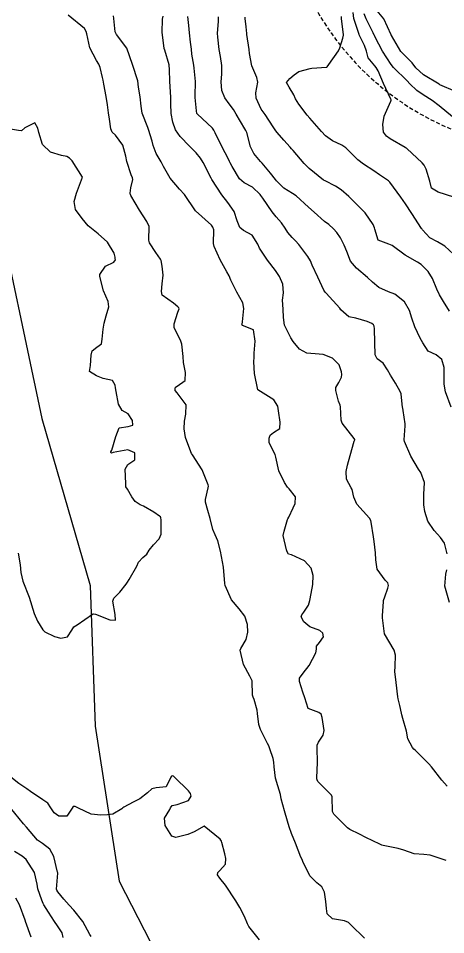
# Model space of a CAD drawing. Header units: metres. Extents: x 292545 to 299085, y 7450245 to 7463078.
# Drawn here: x 295260 to 295312.9, y 7462473 to 7462586.2 of the extents above; entities that cross this region are included whole.
import ezdxf

# ---------------------------------------------------------------- set-up
doc = ezdxf.new("R2010")
doc.units = ezdxf.units.M
doc.linetypes.add('DASHED', pattern=[0.75, 0.5, -0.25])
for name, color, linetype in [('Curvas de Nivel 1m', 11, 'Continuous'), ('Curvas de Nivel 5m', 15, 'Continuous'), ('Hidrografia', 140, 'Continuous'), ('Vias Secundárias', 230, 'DASHED')]:
    doc.layers.add(name, color=color, linetype=linetype)

msp = doc.modelspace()

# ---------------------------------------------------------------- linework, layer by layer
at = {"layer": 'Curvas de Nivel 1m', "flags": 128}
for points, elevation in [([(295314.1, 7462577.14), (295312.17, 7462577.98), (295312.11, 7462578.02), (295312.07, 7462578.04), (295310.13, 7462579.2), (295309.21, 7462580.07), (295308.76, 7462580.69), (295308.15, 7462581.25), (295307.35, 7462582.1), (295306.18, 7462584.06), (295306.16, 7462584.11), (295306.15, 7462584.14), (295305.24, 7462586.12), (295304.23, 7462587.37)], 677), ([(295302.87, 7462472.51), (295301.18, 7462474.17), (295300.89, 7462474.44), (295300.38, 7462474.68), (295298.89, 7462474.92), (295298.24, 7462475.54), (295298.13, 7462476.2), (295298.05, 7462477.07), (295297.89, 7462478.21), (295297.59, 7462478.86), (295296.94, 7462479.37), (295296.09, 7462480.23), (295295.23, 7462481.99), (295295.12, 7462482.24), (295294.99, 7462482.55), (295294.32, 7462484.25), (295293.8, 7462485.46), (295293.52, 7462486.26), (295293.05, 7462487.95), (295292.95, 7462488.26), (295292.55, 7462489.75), (295292.46, 7462490.27), (295292.14, 7462491.33), (295291.86, 7462492.28), (295291.69, 7462493.71), (295291.64, 7462494.28), (295291.55, 7462494.71), (295291.14, 7462495.93), (295291, 7462496.29), (295290.86, 7462496.58), (295289.99, 7462498.3), (295289.79, 7462498.92), (295289.63, 7462500.3), (295289.57, 7462500.68), (295289.21, 7462502), (295289.08, 7462502.31), (295288.99, 7462502.54), (295288.94, 7462504.31), (295288.67, 7462504.89), (295287.9, 7462506.32), (295287.48, 7462508.13), (295287.54, 7462508.33), (295288.2, 7462509.42), (295288.4, 7462510.32), (295288.36, 7462511.28), (295288.05, 7462512.32), (295287.35, 7462513.22), (295286.38, 7462514.34), (295285.63, 7462516.09), (295285.59, 7462516.35), (295285.4, 7462518.35), (295285.05, 7462520.36), (295284.72, 7462521.63), (295284.38, 7462522.37), (295284.11, 7462523.02), (295283.78, 7462524.38), (295283.49, 7462525.38), (295283.19, 7462526.38), (295283.17, 7462526.72), (295283.52, 7462528.18), (295283.55, 7462528.38), (295283.53, 7462528.55), (295282.75, 7462530.39), (295281.57, 7462532.23), (295281.47, 7462532.4), (295281.37, 7462532.61), (295280.7, 7462534.41), (295280.54, 7462535.48), (295280.58, 7462536.41), (295280.75, 7462537.29), (295280.8, 7462538.41), (295279.66, 7462539.93), (295279.45, 7462540.21), (295279.44, 7462540.42), (295279.49, 7462540.6), (295279.67, 7462540.74), (295280.67, 7462541.42), (295280.7, 7462542.41), (295280.47, 7462543.65), (295280.42, 7462544.41), (295280.24, 7462545.91), (295280.07, 7462546.42), (295279.75, 7462547.05), (295279.3, 7462547.97), (295279.32, 7462548.43), (295279.78, 7462549.86), (295279.92, 7462550.28), (295279.88, 7462550.42), (295279.78, 7462550.53), (295279.21, 7462551.01), (295277.81, 7462552), (295277.72, 7462552.45), (295277.82, 7462553.39), (295277.93, 7462554.44), (295277.84, 7462555.57), (295277.69, 7462556.28), (295277.61, 7462556.44), (295277.05, 7462557.27), (295276.25, 7462558.46), (295276.19, 7462558.77), (295276.2, 7462560.47), (295275.91, 7462561.09), (295275.01, 7462562.48), (295273.95, 7462564.31), (295273.89, 7462564.42), (295273.87, 7462564.49), (295273.86, 7462564.58), (295273.96, 7462565.24), (295274.2, 7462566.26), (295274.14, 7462566.49), (295273.98, 7462566.85), (295273.45, 7462568.5), (295273.34, 7462569.16), (295272.95, 7462570.5), (295272.04, 7462571.76), (295271.65, 7462572.13), (295271.49, 7462572.52), (295271.3, 7462573.75), (295271.2, 7462574.52), (295271.07, 7462575.51), (295270.88, 7462576.53), (295270.6, 7462578.05), (295270.52, 7462578.53), (295270.46, 7462578.86), (295270.14, 7462580.11), (295269.98, 7462580.54), (295269.69, 7462581), (295268.87, 7462582.55), (295268.49, 7462584.26), (295268.43, 7462584.56), (295268.2, 7462584.93), (295266.21, 7462586.58)], 668), ([(295312.97, 7462482.1), (295312.84, 7462482.16), (295310.98, 7462482.78), (295310.2, 7462482.84), (295308.99, 7462482.94), (295307.7, 7462483.38), (295307, 7462483.62), (295305.16, 7462483.96), (295305, 7462484.01), (295304.75, 7462484.12), (295303.01, 7462484.97), (295302.22, 7462485.36), (295301.02, 7462485.95), (295300.75, 7462486.17), (295299.05, 7462487.85), (295298.89, 7462488.19), (295298.85, 7462489.97), (295298.78, 7462490.19), (295297.09, 7462491.86), (295296.98, 7462492.1), (295296.96, 7462492.21), (295296.95, 7462492.35), (295297.02, 7462494.21), (295296.99, 7462496.06), (295296.98, 7462496.21), (295296.98, 7462496.38), (295297.15, 7462496.73), (295297.75, 7462497.62), (295297.87, 7462498.2), (295297.6, 7462499.8), (295297.47, 7462500.21), (295297.19, 7462500.4), (295295.89, 7462500.92), (295295.46, 7462502.24), (295295.22, 7462502.9), (295294.79, 7462504.24), (295294.83, 7462504.66), (295295.25, 7462505.28), (295296.02, 7462506.23), (295296.85, 7462507.78), (295296.9, 7462508.22), (295296.9, 7462508.6), (295297.3, 7462509.06), (295297.77, 7462509.74), (295297.7, 7462510.21), (295297.32, 7462510.53), (295296.08, 7462510.99), (295295.33, 7462511.63), (295295.03, 7462512.24), (295295.09, 7462512.49), (295295.34, 7462512.81), (295295.91, 7462513.68), (295296.09, 7462514.23), (295296.27, 7462515.13), (295296.44, 7462516.22), (295296.49, 7462517.32), (295296.24, 7462518.23), (295295.42, 7462519.14), (295293.81, 7462519.88), (295293.43, 7462519.97), (295293.28, 7462520.26), (295293.2, 7462520.5), (295292.79, 7462522.27), (295292.91, 7462522.82), (295293.33, 7462524.26), (295293.37, 7462524.36), (295293.48, 7462524.56), (295294.04, 7462525.71), (295294.26, 7462526.25), (295294.32, 7462527.05), (295293.52, 7462528.05), (295293.33, 7462528.26), (295292.95, 7462528.85), (295292.25, 7462530.27), (295291.87, 7462531.98), (295291.81, 7462532.28), (295291.58, 7462532.66), (295291.06, 7462533.76), (295291.06, 7462534.29), (295291.19, 7462534.69), (295291.6, 7462534.99), (295292.37, 7462535.52), (295292.42, 7462536.27), (295292.22, 7462537.69), (295292.11, 7462538.28), (295291.65, 7462539.06), (295289.66, 7462540.3), (295289.24, 7462542.31), (295289.16, 7462543.76), (295289.19, 7462544.31), (295289.2, 7462544.83), (295289.31, 7462546.31), (295289.12, 7462547.68), (295287.76, 7462548.25), (295287.71, 7462548.27), (295287.69, 7462548.33), (295287.7, 7462548.4), (295287.77, 7462548.68), (295287.94, 7462550.33), (295287.79, 7462551.02), (295287.06, 7462552.34), (295286.32, 7462553.85), (295286.1, 7462554.35), (295285.84, 7462554.85), (295285.01, 7462556.36), (295284.26, 7462557.98), (295284.19, 7462558.37), (295284.21, 7462560.06), (295284.1, 7462560.37), (295283.91, 7462560.63), (295281.93, 7462562.4), (295280.6, 7462564.41), (295279.96, 7462565.1), (295278.8, 7462566.43), (295277.99, 7462567.9), (295277.69, 7462568.44), (295277.06, 7462569.5), (295276.71, 7462570.46), (295276.58, 7462571.01), (295276.14, 7462572.47), (295276.05, 7462572.7), (295275.34, 7462574.48), (295275.23, 7462575.33), (295275.09, 7462576.48), (295274.91, 7462577.68), (295274.83, 7462578.48), (295274.14, 7462580.49), (295273.44, 7462582.5), (295272.19, 7462584.18), (295272.02, 7462584.51), (295271.86, 7462586.17), (295271.82, 7462586.52)], 669), ([(295313.07, 7462520.03), (295312.74, 7462521.33), (295312.27, 7462522.04), (295311.87, 7462522.46), (295311.46, 7462522.89), (295310.67, 7462524.06), (295310.3, 7462525.26), (295310.2, 7462526.06), (295310.17, 7462527.41), (295310.25, 7462528.06), (295310.29, 7462528.82), (295309.83, 7462530.07), (295309.55, 7462530.49), (295308.6, 7462532.08), (295307.8, 7462533.88), (295307.76, 7462534.09), (295307.87, 7462535.84), (295307.86, 7462536.09), (295307.64, 7462537.71), (295307.58, 7462538.03), (295307.57, 7462538.09), (295307.37, 7462539.8), (295307.27, 7462540.09), (295306.67, 7462541.11), (295306.05, 7462542.11), (295305.7, 7462542.76), (295305.15, 7462543.57), (295304.43, 7462544.13), (295304.17, 7462544.59), (295304.14, 7462546.13), (295304.07, 7462547.82), (295304.04, 7462548.14), (295303.95, 7462548.33), (295303.77, 7462548.48), (295303.18, 7462548.73), (295301.77, 7462549.12), (295300.91, 7462549.31), (295299.93, 7462550.18), (295299.79, 7462550.38), (295298.12, 7462552.21), (295297.97, 7462552.36), (295297.82, 7462552.59), (295297.07, 7462554.22), (295296.39, 7462555.69), (295296.15, 7462556.23), (295295.86, 7462556.75), (295294.73, 7462558.25), (295294.32, 7462558.68), (295293.89, 7462559.11), (295293.38, 7462559.74), (295293.05, 7462560.26), (295292.57, 7462560.93), (295291.92, 7462561.68), (295291.42, 7462562.29), (295290.27, 7462563.97), (295290.04, 7462564.3), (295289.95, 7462564.42), (295288.98, 7462565.33), (295287.97, 7462565.88), (295287.37, 7462566.34), (295286.47, 7462567.87), (295286.24, 7462568.35), (295286.16, 7462568.5), (295286.01, 7462568.79), (295285.19, 7462570.36), (295284.36, 7462572.04), (295284.2, 7462572.37), (295284.05, 7462572.6), (295282.14, 7462574.4), (295282.12, 7462574.45), (295282.08, 7462574.78), (295281.92, 7462576.4), (295281.91, 7462576.59), (295281.94, 7462578.39), (295281.79, 7462580.04), (295281.72, 7462580.4), (295281.51, 7462581.76), (295281.44, 7462582.4), (295281.32, 7462583.26), (295281.19, 7462584.4), (295281.11, 7462585.31), (295281.01, 7462586.41)], 671), ([(295313.55, 7462538.12), (295312.87, 7462540.03), (295312.71, 7462541), (295312.69, 7462542.03), (295312.69, 7462543.05), (295312.43, 7462544.03), (295311.72, 7462544.59), (295310.74, 7462545.07), (295310.06, 7462546.07), (295309.74, 7462546.67), (295309.06, 7462548.08), (295308.72, 7462549.13), (295308.4, 7462550.08), (295307.8, 7462551.15), (295306.59, 7462552.1), (295305.82, 7462552.39), (295304.62, 7462552.93), (295303.83, 7462553.58), (295303.23, 7462554.15), (295301.84, 7462555.3), (295301.13, 7462556.17), (295300.67, 7462557.38), (295300.35, 7462558.18), (295299.89, 7462559.06), (295299.43, 7462559.72), (295299, 7462560.19), (295298.42, 7462560.71), (295297.91, 7462561.1), (295296.63, 7462562.22), (295295.93, 7462562.86), (295294.4, 7462564.25), (295293.96, 7462564.55), (295292.89, 7462565.19), (295291.97, 7462566.12), (295291.85, 7462566.28), (295291.21, 7462567.06), (295290.2, 7462568.3), (295290, 7462568.5), (295289.18, 7462569.48), (295288.76, 7462570.31), (295288.28, 7462572.08), (295288.19, 7462572.32), (295288.05, 7462572.54), (295286.97, 7462574.34), (295286.64, 7462574.91), (295286.09, 7462575.62), (295285.56, 7462576.36), (295285.21, 7462577.26), (295285.1, 7462578.36), (295285.21, 7462579.28), (295285.22, 7462580.36), (295285.03, 7462581.48), (295284.89, 7462582.36), (295284.69, 7462583.86), (295284.67, 7462584.37), (295284.78, 7462585.79), (295284.77, 7462586.36)], 672), ([(295313.38, 7462550.02), (295312.62, 7462551.21), (295312.13, 7462552.04), (295311.81, 7462552.71), (295311.25, 7462554.05), (295310.71, 7462554.92), (295309.85, 7462555.78), (295309.39, 7462556.07), (295307.87, 7462556.92), (295306.26, 7462558.11), (295305.88, 7462558.29), (295304.54, 7462558.78), (295304.12, 7462560.14), (295304.08, 7462560.31), (295303.91, 7462560.73), (295302.94, 7462562.15), (295301.94, 7462563.15), (295300.9, 7462564.17), (295299.96, 7462565), (295299.25, 7462565.47), (295297.97, 7462566.09), (295297.79, 7462566.21), (295295.99, 7462567.65), (295295.37, 7462568.24), (295294.02, 7462569.84), (295293.83, 7462570.06), (295293.66, 7462570.26), (295292.89, 7462571.12), (295292.04, 7462572.09), (295291.89, 7462572.28), (295291.54, 7462572.8), (295290.55, 7462574.3), (295290.08, 7462574.98), (295289.45, 7462576.31), (295289.41, 7462577), (295289.66, 7462578.3), (295289.52, 7462578.9), (295288.91, 7462580.31), (295288.63, 7462581.84), (295288.57, 7462582.32), (295288.31, 7462584.19), (295288.3, 7462584.32), (295288.2, 7462585.16), (295288.07, 7462586.19), (295288.08, 7462586.32)], 673), ([(295313.87, 7462557.03), (295312.77, 7462558.03), (295311.89, 7462558.57), (295310.92, 7462559.08), (295310.02, 7462560.07), (295309.97, 7462560.14), (295309.9, 7462560.22), (295308.71, 7462562.08), (295307.94, 7462563.28), (295307.34, 7462564.1), (295305.97, 7462565.93), (295305.9, 7462566.04), (295305.8, 7462566.11), (295304.71, 7462566.86), (295303.99, 7462567.35), (295302.73, 7462568.15), (295302.01, 7462568.71), (295300.53, 7462570.17), (295300.03, 7462570.52), (295298.91, 7462571.07), (295298.04, 7462571.69), (295297.53, 7462572.22), (295296.07, 7462573.85), (295295.74, 7462574.23), (295294.74, 7462575.59), (295294.32, 7462576.25), (295294.1, 7462576.72), (295293.53, 7462577.68), (295293.21, 7462578.26), (295293.6, 7462578.77), (295294.13, 7462579.22), (295294.74, 7462579.63), (295296.14, 7462580.01), (295296.34, 7462580.03), (295298.14, 7462580.16), (295298.19, 7462580.17), (295298.24, 7462580.21), (295298.43, 7462580.49), (295299.63, 7462582.19), (295299.81, 7462582.54), (295300.19, 7462583.76), (295300.25, 7462584.12), (295300.25, 7462584.18), (295300.2, 7462584.5), (295299.99, 7462586.18), (295300, 7462586.4)], 674), ([(295313.74, 7462574.02), (295312.09, 7462575.39), (295311.23, 7462576.05), (295310.1, 7462576.75), (295309.31, 7462577.28), (295308.47, 7462578.08), (295308.12, 7462578.45), (295306.44, 7462580.11), (295306.15, 7462580.47), (295305.08, 7462582.12), (295304.18, 7462583.87), (295304.1, 7462584.05), (295304.05, 7462584.13), (295303.91, 7462584.41), (295303.04, 7462586.15), (295302.81, 7462586.75)], 676), ([(295259.99, 7462520.1), (295260.25, 7462518.65), (295260.36, 7462517.69), (295260.58, 7462516.65), (295261.36, 7462514.64), (295261.97, 7462512.63), (295262.41, 7462511.71), (295263.06, 7462510.62), (295263.31, 7462510.37), (295264.51, 7462509.81), (295265.3, 7462509.58), (295266.11, 7462509.77), (295266.63, 7462510.58), (295266.91, 7462510.99), (295267.32, 7462511.26), (295269.21, 7462512.54), (295269.28, 7462512.59), (295269.33, 7462512.6), (295269.59, 7462512.54), (295271.33, 7462511.85), (295272.03, 7462511.8), (295272, 7462512.51), (295271.72, 7462514.15), (295271.85, 7462514.52), (295272.59, 7462515.29), (295273.38, 7462516.25), (295273.53, 7462516.5), (295273.75, 7462516.86), (295274.67, 7462518.48), (295274.91, 7462518.98), (295275.42, 7462519.55), (295275.93, 7462519.96), (295276.23, 7462520.46), (295276.75, 7462521.14), (295277.45, 7462521.85), (295277.68, 7462522.45), (295277.69, 7462524.23), (295277.67, 7462524.45), (295277.61, 7462524.57), (295277.49, 7462524.69), (295276.79, 7462525.16), (295275.5, 7462525.9), (295275.11, 7462526.08), (295274.49, 7462526.49), (295274.08, 7462527.06), (295273.52, 7462527.99), (295273.32, 7462528.29), (295273.32, 7462528.49), (295273.32, 7462528.7), (295273.24, 7462530.49), (295273.56, 7462531.04), (295274.43, 7462531.62), (295274.45, 7462532.48), (295273.58, 7462532.87), (295271.78, 7462532.52), (295271.57, 7462532.46), (295271.49, 7462532.52), (295271.46, 7462532.63), (295271.58, 7462532.84), (295272.09, 7462534.51), (295272.52, 7462535.6), (295273.61, 7462535.76), (295274.2, 7462535.9), (295274.17, 7462536.48), (295273.63, 7462537.3), (295272.87, 7462537.73), (295272.41, 7462538.51), (295272.12, 7462540.06), (295272.05, 7462540.51), (295272, 7462540.84), (295271.68, 7462541.45), (295270.52, 7462541.7), (295269.69, 7462542.01), (295268.84, 7462542.55), (295268.95, 7462543.3), (295269.06, 7462544.55), (295269.16, 7462545.1), (295269.73, 7462545.57), (295270.32, 7462545.95), (295270.39, 7462546.53), (295270.51, 7462547.78), (295270.65, 7462548.53), (295270.88, 7462549.42), (295271.23, 7462550.53), (295271.14, 7462551.18), (295270.57, 7462552.53), (295270.1, 7462554.27), (295270.11, 7462554.54), (295270.82, 7462555.56), (295271.86, 7462556.07), (295272.03, 7462556.35), (295272.02, 7462556.52), (295272, 7462556.66), (295271.87, 7462557.18), (295271.05, 7462558.53), (295269.89, 7462559.54), (295268.68, 7462560.55), (295267.92, 7462561.44), (295267.12, 7462562.57), (295266.94, 7462563.57), (295267.24, 7462564.57), (295267.97, 7462566.56), (295266.67, 7462568.58), (295266.34, 7462568.92), (295266.01, 7462569.13), (295265.37, 7462569.24), (295264.01, 7462569.64), (295263.02, 7462570.62), (295262.58, 7462572.09), (295262.46, 7462572.63), (295262.06, 7462573.26), (295260.85, 7462572.65), (295260.41, 7462572.29), (295260.05, 7462572.33), (295258.05, 7462572.68)], 667), ([(295313.35, 7462514.02), (295312.77, 7462516.03), (295312.89, 7462517.52), (295313.02, 7462518.03)], 671), ([(295289.85, 7462472.3), (295288.88, 7462473.55), (295288.53, 7462473.97), (295288.39, 7462474.31), (295288.01, 7462475.2), (295287.42, 7462476.32), (295286.92, 7462477.15), (295286.45, 7462477.86), (295286.17, 7462478.34), (295285.67, 7462479.08), (295284.95, 7462479.94), (295284.67, 7462480.36), (295284.69, 7462480.63), (295284.96, 7462480.87), (295285.64, 7462481.68), (295285.71, 7462482.35), (295285.58, 7462482.94), (295285.22, 7462484.36), (295285.17, 7462484.52), (295285.01, 7462484.77), (295283.02, 7462486.38), (295281.76, 7462485.65), (295281.01, 7462485.33), (295279.53, 7462484.95), (295279.01, 7462485.14), (295278.18, 7462486.44), (295278.13, 7462487.34), (295278.75, 7462488.43), (295278.86, 7462488.62), (295279.06, 7462488.92), (295279.66, 7462489.02), (295281.06, 7462489.52), (295281.42, 7462490.05), (295281.31, 7462490.4), (295281.08, 7462490.71), (295279.36, 7462492.43), (295279.22, 7462492.55), (295279.1, 7462492.58), (295278.98, 7462492.55), (295278.88, 7462492.43), (295278.3, 7462491.22), (295277.08, 7462491.09), (295276.56, 7462490.98), (295276.01, 7462490.47), (295275.07, 7462489.73), (295274.22, 7462489.33), (295273.06, 7462488.71), (295272.94, 7462488.62), (295272.82, 7462488.5), (295271.7, 7462487.86), (295271.04, 7462487.77), (295270.25, 7462487.74), (295269.05, 7462487.85), (295267.46, 7462488.57), (295267.06, 7462488.79), (295266.82, 7462488.81), (295266.69, 7462488.57), (295266.03, 7462487.59), (295265.04, 7462487.58), (295264.46, 7462488.01), (295264.04, 7462488.61), (295263.67, 7462489.22), (295263.06, 7462489.62), (295261.52, 7462490.64), (295261.08, 7462490.99), (295260.09, 7462491.64), (295259.1, 7462492.4)], 667), ([(295269.06, 7462472.74), (295268.87, 7462472.98), (295268, 7462474.56), (295266.9, 7462475.96), (295266.31, 7462476.58), (295265.65, 7462477.32), (295264.93, 7462478.26), (295264.8, 7462478.46), (295264.77, 7462478.59), (295264.9, 7462480.54), (295264.9, 7462480.59), (295264.89, 7462480.66), (295264.41, 7462482.6), (295263.92, 7462483.53), (295263, 7462484.23), (295262.42, 7462484.63), (295261.03, 7462486.22), (295260.69, 7462486.64), (295259.05, 7462488.61)], 666), ([(295261.61, 7462472.63), (295260.93, 7462474.59), (295260.92, 7462474.64), (295260.88, 7462474.74), (295260.19, 7462476.65), (295259.74, 7462477.48)], 664)]:
    msp.add_lwpolyline(points, dxfattribs=dict(at, elevation=elevation))
at = {"layer": 'Curvas de Nivel 5m', "flags": 128}
for points, elevation in [([(295313.09, 7462491.29), (295312.4, 7462492.04), (295311.12, 7462493.69), (295310.81, 7462494.05), (295309.14, 7462495.7), (295308.95, 7462495.88), (295308.77, 7462496.08), (295308.23, 7462497.16), (295308.03, 7462498.09), (295307.61, 7462499.67), (295307.48, 7462500.1), (295307.42, 7462500.32), (295307.2, 7462501.28), (295307.01, 7462502.1), (295306.97, 7462502.35), (295306.77, 7462504.1), (295306.62, 7462505.47), (295306.65, 7462506.1), (295306.68, 7462507.5), (295306.5, 7462508.1), (295305.31, 7462510.12), (295305.08, 7462512.12), (295305.08, 7462512.37), (295305.21, 7462514.12), (295305.22, 7462514.25), (295305.36, 7462514.71), (295305.72, 7462515.77), (295305.81, 7462516.11), (295305.72, 7462516.45), (295305.39, 7462516.77), (295304.41, 7462518.13), (295304.27, 7462519.28), (295304.23, 7462520.13), (295304.03, 7462521.55), (295303.97, 7462522.13), (295303.67, 7462523.94), (295303.62, 7462524.14), (295303.48, 7462524.42), (295301.91, 7462526.16), (295301.51, 7462527), (295301.32, 7462527.97), (295301.22, 7462528.16), (295300.61, 7462529.25), (295300.6, 7462530.17), (295300.76, 7462530.97), (295301.07, 7462532.17), (295301.59, 7462533.95), (295301.65, 7462534.1), (295301.65, 7462534.16), (295301.59, 7462534.27), (295300.08, 7462536.18), (295299.96, 7462536.52), (295299.89, 7462538.19), (295299.85, 7462538.39), (295299.65, 7462538.89), (295299.29, 7462540.19), (295299.31, 7462540.55), (295299.68, 7462541.19), (295300.02, 7462541.85), (295300.06, 7462542.18), (295300.01, 7462542.5), (295299.7, 7462543.36), (295298.9, 7462544.2), (295297.72, 7462544.66), (295297.23, 7462544.7), (295295.72, 7462544.81), (295294.79, 7462545.31), (295294.02, 7462546.26), (295293.74, 7462546.7), (295292.97, 7462548.27), (295292.83, 7462549.21), (295292.77, 7462550.27), (295292.7, 7462551.37), (295292.81, 7462552.27), (295292.73, 7462553.36), (295292.34, 7462554.27), (295291.84, 7462555.03), (295290.86, 7462556.29), (295289.88, 7462557.78), (295289.65, 7462558.3), (295288.96, 7462559.38), (295287.9, 7462559.99), (295287.43, 7462560.33), (295287.1, 7462561.15), (295286.71, 7462562.34), (295285.94, 7462563.45), (295285.2, 7462564.36), (295283.97, 7462566.29), (295283.94, 7462566.34), (295283.93, 7462566.37), (295283.89, 7462566.46), (295282.91, 7462568.39), (295282.55, 7462568.93), (295282.01, 7462569.57), (295281.21, 7462570.41), (295280.03, 7462571.6), (295279.49, 7462572.43), (295279.14, 7462573.35), (295278.94, 7462574.43), (295278.89, 7462575.62), (295278.9, 7462576.43), (295278.82, 7462577.73), (295278.76, 7462578.43), (295278.73, 7462579.84), (295278.67, 7462580.43), (295278.16, 7462582.25), (295278.11, 7462582.39), (295278.09, 7462582.44), (295278.08, 7462582.52), (295277.84, 7462584.45), (295277.86, 7462586.1), (295277.93, 7462586.44)], 670), ([(295313.88, 7462564.09), (295311.96, 7462564.7), (295311.13, 7462565.22), (295310.95, 7462566.05), (295310.48, 7462567.56), (295310.22, 7462568.06), (295310, 7462568.35), (295308.1, 7462570.09), (295308.06, 7462570.13), (295308.02, 7462570.15), (295307.89, 7462570.22), (295306.03, 7462571.28), (295305.56, 7462571.64), (295305.21, 7462572.12), (295305.1, 7462573.08), (295305.29, 7462574.12), (295306.09, 7462575.96), (295306.14, 7462576.06), (295306.14, 7462576.11), (295306.09, 7462576.21), (295305.18, 7462578.12), (295304.56, 7462579.7), (295304.31, 7462580.13), (295304.14, 7462580.33), (295303.32, 7462581.31), (295303.08, 7462582.15), (295302.86, 7462582.84), (295302.2, 7462584.16), (295302.18, 7462584.2), (295301.55, 7462586.17), (295301.46, 7462586.93)], 675), ([(295265.57, 7462472.59), (295265.46, 7462473.18), (295264.88, 7462474.04), (295264.49, 7462474.6), (295263.77, 7462475.74), (295263.2, 7462476.62), (295263.1, 7462476.8), (295262.92, 7462477.23), (295262.45, 7462478.62), (295262.35, 7462479.21), (295262.03, 7462480.63), (295260.98, 7462482.26), (295260.51, 7462482.65), (295259.54, 7462483.22)], 665)]:
    msp.add_lwpolyline(points, dxfattribs=dict(at, elevation=elevation))
at = {"layer": 'Hidrografia'}
msp.add_lwpolyline([(295271.98, 7462661.13), (295274.49, 7462653.78), (295275.89, 7462649.72), (295271.92, 7462634.82), (295265.32, 7462604.29), (295259.03, 7462587.53), (295257.53, 7462580.34), (295256.93, 7462565.08), (295262.93, 7462536.74), (295268.93, 7462516.09), (295269.53, 7462498.73), (295272.52, 7462479.57), (295283.29, 7462458.55), (295285.71, 7462447.97), (295292.67, 7462425.91), (295295.4, 7462411.71), (295296.61, 7462405.96), (295302.96, 7462393.57), (295302, 7462389.77), (295302.24, 7462386.31), (295297.76, 7462378.2)], dxfattribs=at)
at = {"layer": 'Vias Secundárias'}
msp.add_lwpolyline([(295222.34, 7462779.12), (295199.53, 7462792.95, 0.15848), (295173.74, 7462793.34, 0.247124), (295158.4, 7462775.55, 0.368271), (295162.27, 7462770.92), (295185.6, 7462751.97), (295208.57, 7462732.99), (295225.52, 7462716.88), (295242.03, 7462698.43), (295253.77, 7462683.33), (295269.12, 7462660.44), (295281.89, 7462646.63, -0.186537), (295288.27, 7462630.54, -0.025723), (295288.99, 7462616.89, 0.067442), (295294.03, 7462593.78, 0.225512), (295314.23, 7462572.24, -0.091998), (295324.84, 7462573.49, 0.064163), (295343.05, 7462570.79, 0.050863), (295385.87, 7462586.34, 1.258027)], format="xyb", dxfattribs=at)

doc.saveas('drawing.dxf')
